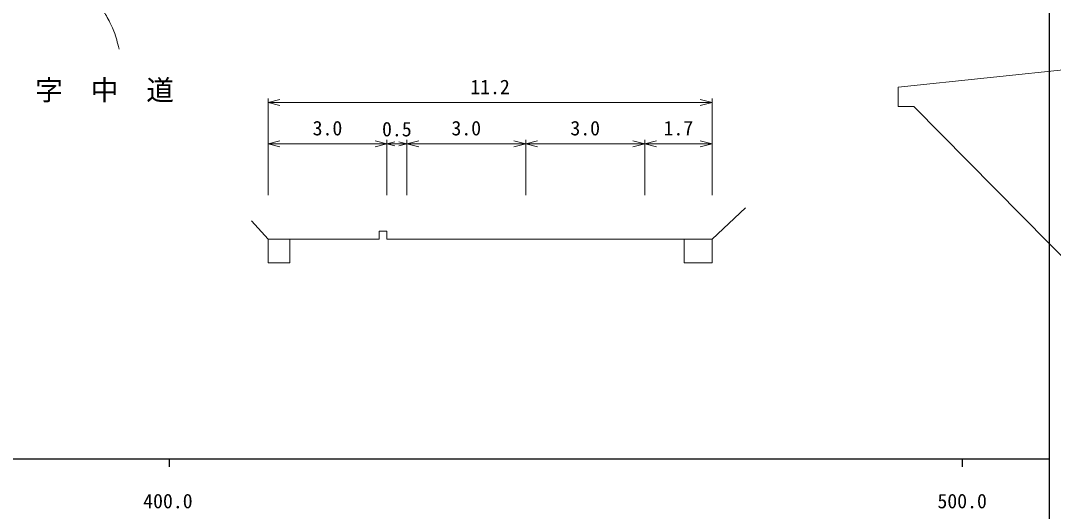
# Model space of a CAD drawing. Units: millimetres on the paper, enlarged 1000 times, with parts at other scales. Extents: x 40000 to 689736, y 20000 to 380000.
# Drawn here: x 449274 to 579500, y 198357 to 260311 of the extents above; entities that cross this region are included whole.
import ezdxf
from ezdxf.enums import TextEntityAlignment as Align

# ---------------------------------------------------------------- set-up
doc = ezdxf.new("R2010")
doc.units = ezdxf.units.MM
doc.header["$LTSCALE"] = 1000
doc.layers.add('M-BGD', color=7, linetype='Continuous', lineweight=13)
doc.layers.add('M-TTL-BAND', color=7, linetype='Continuous', lineweight=25)
doc.styles.add('ＭＳ ゴシック', font='')
doc.styles.get('ＭＳ ゴシック').set_extended_font_data('MS Gothic')

msp = doc.modelspace()

# ---------------------------------------------------------------- linework, layer by layer
at = {"layer": 'M-BGD'}
for p, q in [((559921, 251925), (622441, 258425)), ((559921, 249475), (559921, 251925)), ((480466, 238281), (480466, 250477)), ((480466, 249977), (481966, 250352)), ((536466, 249977), (534966, 250352)), ((536466, 238281), (536466, 250477)), ((480466, 249977), (536466, 249977)), ((480466, 249977), (481966, 249602)), ((536466, 249977), (534966, 249602)), ((561916, 249475), (559921, 249475)), ((595291, 215575), (561916, 249475)), ((480466, 238281), (480466, 245272)), ((480466, 244772), (481966, 245147)), ((495466, 244772), (493966, 245147)), ((495466, 238281), (495466, 245272)), ((495466, 238281), (495466, 245272)), ((495466, 244772), (496466, 245022)), ((497966, 244772), (496966, 245022)), ((497966, 238297), (497966, 245272)), ((497966, 238281), (497966, 245272)), ((497966, 244772), (499466, 245147)), ((512966, 244772), (511466, 245147)), ((512966, 238297), (512966, 245272)), ((512966, 238297), (512966, 245272)), ((512966, 244772), (514466, 245147)), ((527966, 244772), (526466, 245147)), ((527966, 238297), (527966, 245272)), ((527966, 239335), (527966, 245272)), ((527966, 244772), (529466, 245147)), ((536466, 244772), (534966, 245147)), ((536466, 239335), (536466, 245272)), ((480466, 244772), (495466, 244772)), ((480466, 244772), (481966, 244397)), ((495466, 244772), (493966, 244397)), ((495466, 244772), (497966, 244772)), ((495466, 244772), (496466, 244522)), ((497966, 244772), (496966, 244522)), ((497966, 244772), (512966, 244772)), ((497966, 244772), (499466, 244397)), ((512966, 244772), (511466, 244397)), ((512966, 244772), (527966, 244772)), ((512966, 244772), (514466, 244397)), ((527966, 244772), (526466, 244397)), ((527966, 244772), (536466, 244772)), ((527966, 244772), (529466, 244397)), ((536466, 244772), (534966, 244397)), ((536466, 232735), (540675, 236685)), ((480466, 232735), (478367, 235023)), ((495466, 233735), (494466, 233735)), ((494466, 233735), (494466, 232735)), ((495466, 232735), (495466, 233735)), ((494466, 232735), (480466, 232735)), ((480466, 229735), (480466, 232735)), ((483216, 229735), (483216, 232735)), ((497966, 232735), (495466, 232735)), ((512966, 232735), (497966, 232735)), ((527966, 232735), (512966, 232735)), ((536466, 232735), (527966, 232735)), ((532966, 232735), (532966, 229735)), ((536466, 232735), (536466, 229735)), ((480466, 229735), (483216, 229735)), ((536466, 229735), (532966, 229735))]:
    msp.add_line(p, q, dxfattribs=at)
msp.add_open_spline([(449450, 284292), (449614, 283877), (449675, 283748), (449851, 283415), (450115, 282916), (450305, 282655), (450661, 282216), (451000, 281798), (451261, 281625), (451596, 281203), (451956, 280750), (452165, 280491), (452421, 279973), (452663, 279484), (452770, 279192), (452904, 278664), (452987, 278338), (452989, 278144), (452998, 277807), (453015, 277167), (452942, 276808), (452873, 276171), (452800, 275494), (452738, 275117), (452640, 274442), (452561, 273906), (452470, 273611), (452421, 273071), (452368, 272471), (452313, 272129), (452375, 271529), (452435, 270937), (452543, 270613), (452733, 270049), (452898, 269561), (452999, 269286), (453247, 268834), (453577, 268233), (453823, 267929), (454260, 267401), (454864, 266672), (455300, 266352), (455973, 265687), (456674, 264994), (457113, 264652), (457781, 263927), (458443, 263207), (458822, 262804), (459389, 262008), (459793, 261440), (459983, 261095), (460313, 260481), (460619, 259914), (460787, 259591), (461020, 258991), (461354, 258129), (461437, 257611), (461705, 256727), (461705, 256727), (461705, 256727), (461705, 256727)], degree=3, knots=[0, 0, 0, 0, 1, 1, 1, 2, 2, 2, 3, 3, 3, 4, 4, 4, 5, 5, 5, 6, 6, 6, 7, 7, 7, 8, 8, 8, 9, 9, 9, 10, 10, 10, 11, 11, 11, 12, 12, 12, 13, 13, 13, 14, 14, 14, 15, 15, 15, 16, 16, 16, 17, 17, 17, 18, 18, 18, 19, 19, 19, 20, 20, 20, 20], dxfattribs=at)
at = {"layer": 'M-TTL-BAND'}
for p, q in [((579000, 20000), (579000, 370000)), ((40000, 205000), (579000, 205000)), ((468000, 205000), (468000, 204000)), ((568000, 205000), (568000, 204000))]:
    msp.add_line(p, q, dxfattribs=at)

# ---------------------------------------------------------------- texts
at = {"layer": 'M-BGD', "style": 'ＭＳ ゴシック'}
msp.add_text('字\u3000中\u3000道', height=2566, dxfattribs=at).set_placement((451099, 249490), align=Align.BOTTOM_LEFT)
for s, p in [('11.2', (508466, 250477)), ('3.0', (487966, 245272)), ('0.5', (496716, 245150)), ('3.0', (505466, 245272)), ('3.0', (520466, 245272)), ('1.7', (532216, 245272))]:
    msp.add_text(s, height=1833, dxfattribs=at).set_placement(p, align=Align.BOTTOM_CENTER)
at = {"layer": 'M-TTL-BAND', "style": 'ＭＳ ゴシック'}
for s, p in [('400.0', (467844, 198195)), ('500.0', (568000, 198195))]:
    msp.add_text(s, height=1833, dxfattribs=at).set_placement(p, align=Align.BOTTOM_CENTER)

doc.saveas('drawing.dxf')
